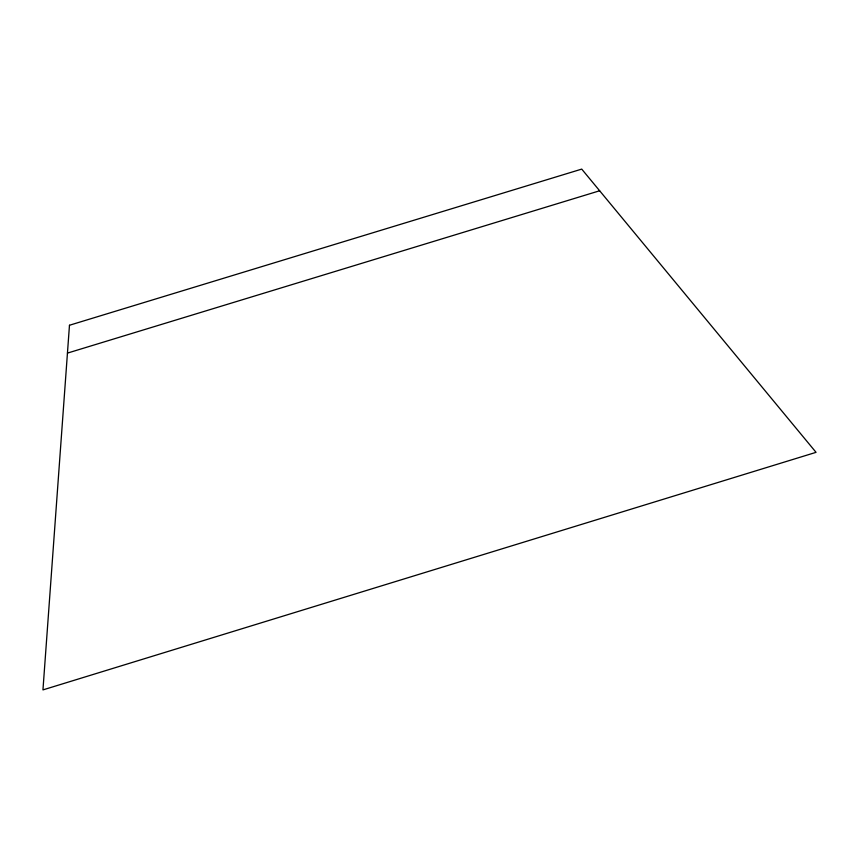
<?xml version="1.0" encoding="UTF-8"?>
<svg xmlns="http://www.w3.org/2000/svg" width="859" height="859" viewBox="0 0 859 859"><rect width="100%" height="100%" fill="white"/><g stroke="black" fill="none" stroke-linecap="round" stroke-linejoin="round"><path stroke-width="1.29" d="M67.453 353.103L599.646 190.773M69.472 325.25L42.95 689.895L816.05 452.339L581.726 169.105L69.472 325.25"/></g></svg>
